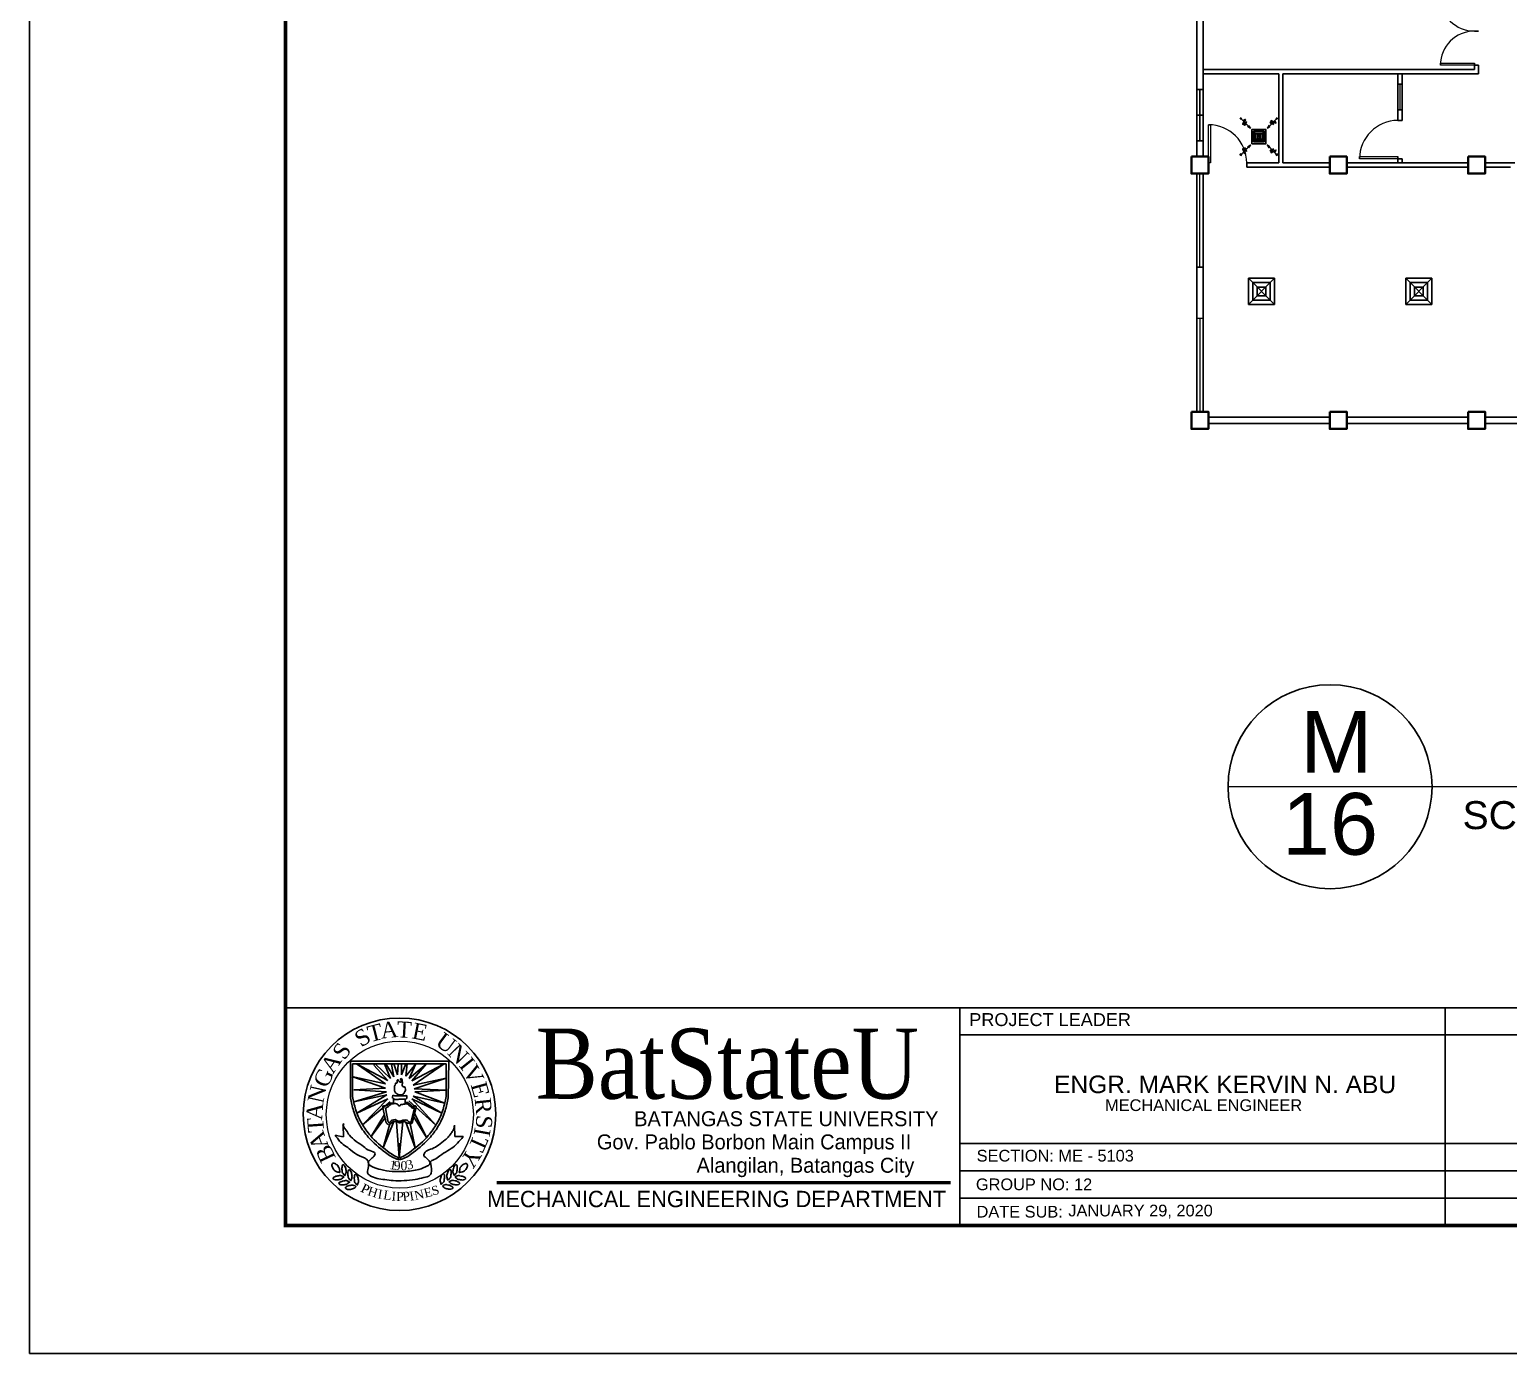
# Model space of a CAD drawing. Header units: millimetres. Extents: x 150 to 360, y 293 to 443.
# Drawn here: x 150.32 to 185.08, y 372.86 to 403.98 of the extents above; entities that cross this region are included whole.
import ezdxf
from ezdxf.enums import TextEntityAlignment as Align

# ---------------------------------------------------------------- set-up
doc = ezdxf.new("R2010")
doc.units = ezdxf.units.MM
doc.header["$MEASUREMENT"] = 0
for name, color, linetype in [('AIR', 7, 'Continuous'), ('diffuser', 7, 'Continuous'), ('Legends', 7, 'Continuous'), ('template', 7, 'Continuous')]:
    doc.layers.add(name, color=color, linetype=linetype)
doc.styles.add('arial', font='arial.ttf')
doc.styles.add('CGOTHIC', font='GOTHIC.TTF')
doc.styles.add('GARAMOND', font='GARA.TTF')
doc.styles.get("Standard").update_dxf_attribs({"font": 'arial.ttf'})

# ---------------------------------------------------------------- blocks, each defined once
blk = doc.blocks.new('GRILL-C-IN')
at = {"layer": 'AIR', "ltscale": 3}
for p, q in [((-0.623, 0.601), (-0.674, 0.651)), ((-0.601, 0.623), (-0.651, 0.674)), ((-0.637, 0.637), (-0.3, 0.3)), ((0.637, 0.637), (0.3, 0.3)), ((0.601, 0.623), (0.651, 0.674)), ((0.623, 0.601), (0.674, 0.651)), ((-0.637, -0.637), (-0.3, -0.3)), ((0.637, -0.637), (0.3, -0.3)), ((-0.623, -0.601), (-0.674, -0.651)), ((-0.601, -0.623), (-0.651, -0.674)), ((0.601, -0.623), (0.651, -0.674)), ((0.623, -0.601), (0.674, -0.651))]:
    blk.add_line(p, q, dxfattribs=at)
at = {"layer": 'AIR'}
for p, q in [((-0.188, 0.187), (0.187, -0.188)), ((0.187, 0.187), (-0.188, -0.188))]:
    blk.add_line(p, q, dxfattribs=at)
at = {"layer": 'AIR', "ltscale": 3}
for points in [[(-0.362, 0.393), (-0.393, 0.362), (-0.3, 0.3)], [(0.393, 0.362), (0.362, 0.393), (0.3, 0.3)], [(-0.362, -0.393), (-0.393, -0.362), (-0.3, -0.3)], [(0.393, -0.362), (0.362, -0.393), (0.3, -0.3)]]:
    blk.add_lwpolyline(points, close=True, dxfattribs=at)
at = {"layer": 'AIR'}
for points in [[(-0.25, -0.25), (0.25, -0.25), (0.25, 0.25), (-0.25, 0.25)], [(-0.188, -0.188), (0.187, -0.188), (0.187, 0.187), (-0.188, 0.187)], [(-0.125, -0.125), (0.125, -0.125), (0.125, 0.125), (-0.125, 0.125)], [(-0.062, -0.062), (0.062, -0.062), (0.062, 0.062), (-0.062, 0.062)]]:
    blk.add_lwpolyline(points, close=True, dxfattribs=at)
at = {"layer": 'AIR', "ltscale": 3}
for points in [[(-0.441, 0.441), (-0.512, 0.404), (-0.432, 0.514), (-0.568, 0.43), (-0.477, 0.6), (-0.561, 0.561)], [(0.441, 0.441), (0.404, 0.512), (0.514, 0.432), (0.43, 0.568), (0.6, 0.477), (0.561, 0.561)], [(-0.441, -0.441), (-0.512, -0.404), (-0.432, -0.514), (-0.568, -0.43), (-0.477, -0.6), (-0.561, -0.561)], [(0.441, -0.441), (0.404, -0.512), (0.514, -0.432), (0.43, -0.568), (0.6, -0.477), (0.561, -0.561)]]:
    blk.add_spline(points, degree=3, dxfattribs=at)
for points in [[(-0.3, 0.3), (-0.362, 0.393), (-0.393, 0.362)], [(0.3, 0.3), (0.393, 0.362), (0.362, 0.393)], [(-0.3, -0.3), (-0.362, -0.393), (-0.393, -0.362)], [(0.3, -0.3), (0.393, -0.362), (0.362, -0.393)]]:
    blk.add_solid(points, dxfattribs=at)
blk = doc.blocks.new('AC-S-12')
at = {"layer": 'diffuser'}
for p, q in [((-0.15, 0.15), (0.15, -0.15)), ((0.15, 0.15), (-0.15, -0.15)), ((-0.15, 0.15), (-0.15, -0.15)), ((0.15, 0.15), (-0.15, 0.15)), ((-0.1, 0.1), (-0.1, -0.1)), ((0.1, 0.1), (-0.1, 0.1)), ((-0.05, 0.05), (-0.05, -0.05)), ((0.05, 0.05), (-0.05, 0.05)), ((0.05, -0.05), (0.05, 0.05)), ((0.1, -0.1), (0.1, 0.1)), ((0.15, -0.15), (0.15, 0.15)), ((-0.15, -0.15), (0.15, -0.15)), ((-0.1, -0.1), (0.1, -0.1)), ((-0.05, -0.05), (0.05, -0.05))]:
    blk.add_line(p, q, dxfattribs=at)
for points in [[(-0.358, 0.358, 0, 0.0447, 0), (-0.295, 0.295, 0, 0, 0), (-0.15, 0.15, 0, 0, 0)], [(0.358, 0.358, 0, 0.0447, 0), (0.295, 0.295, 0, 0, 0), (0.15, 0.15, 0, 0, 0)], [(-0.358, -0.358, 0, 0.0447, 0), (-0.295, -0.295, 0, 0, 0), (-0.15, -0.15, 0, 0, 0)], [(0.358, -0.358, 0, 0.0447, 0), (0.295, -0.295, 0, 0, 0), (0.15, -0.15, 0, 0, 0)]]:
    blk.add_lwpolyline(points, format="xyseb", dxfattribs=at)
blk = doc.blocks.new('fcu')
at = {"layer": 'diffuser', "xscale": 2.052644456280903, "yscale": 2.052644456280903, "zscale": 2.052644456280903}
blk.add_blockref('AC-S-12', (0, 0), dxfattribs=at)

msp = doc.modelspace()

# ---------------------------------------------------------------- linework, layer by layer
at = {"color": 8, "lineweight": 25}
for p, q in [((177.752, 406.593), (177.752, 400.993)), ((177.902, 403.043), (177.902, 406.593)), ((184.277, 403.043), (177.902, 403.043)), ((177.902, 403.043), (177.902, 402.943)), ((177.902, 403.043), (177.902, 402.943)), ((179.677, 402.943), (177.902, 402.943)), ((177.902, 402.943), (177.902, 400.993)), ((179.677, 402.943), (179.677, 400.843)), ((184.377, 402.943), (179.777, 402.943)), ((179.777, 402.943), (179.777, 400.843)), ((182.477, 402.943), (182.477, 401.843)), ((182.577, 402.943), (182.577, 401.843)), ((184.277, 403.193), (184.277, 403.043)), ((184.377, 403.143), (184.277, 403.143)), ((184.377, 403.143), (184.377, 402.943)), ((184.377, 402.943), (184.377, 403.143)), ((182.477, 401.843), (182.577, 401.843)), ((179.677, 400.843), (178.927, 400.843)), ((178.927, 400.843), (178.927, 400.743)), ((180.877, 400.843), (179.777, 400.843)), ((181.277, 400.843), (184.127, 400.843)), ((182.477, 400.993), (182.477, 400.843)), ((182.577, 400.943), (182.477, 400.943)), ((182.577, 400.943), (182.577, 400.843)), ((184.527, 400.843), (185.227, 400.843)), ((177.752, 400.593), (177.752, 394.993)), ((177.902, 400.593), (177.902, 394.993)), ((180.877, 400.743), (178.927, 400.743)), ((181.277, 400.743), (184.127, 400.743)), ((184.527, 400.743), (185.127, 400.743)), ((177.752, 397.793), (177.752, 398.393)), ((178.027, 394.868), (180.877, 394.868)), ((181.277, 394.868), (184.127, 394.868)), ((184.527, 394.868), (187.227, 394.868)), ((178.027, 394.718), (180.877, 394.718)), ((181.277, 394.718), (184.127, 394.718)), ((184.527, 394.718), (187.227, 394.718))]:
    msp.add_line(p, q, dxfattribs=at)
at = {"color": 8, "lineweight": -2}
for p, q in [((184.377, 403.943), (184.277, 403.943)), ((177.902, 402.568), (177.752, 402.568)), ((177.827, 402.568), (177.827, 401.368)), ((177.902, 401.968), (177.902, 402.568)), ((177.902, 401.968), (177.752, 401.968)), ((177.902, 401.968), (177.902, 401.368)), ((177.902, 401.368), (177.752, 401.368))]:
    msp.add_line(p, q, dxfattribs=at)
at = {"color": 8, "lineweight": 9}
for p, q in [((178.977, 402.943), (179.477, 402.943)), ((182.577, 402.693), (182.477, 402.693)), ((182.477, 402.693), (182.477, 402.093)), ((182.527, 402.693), (182.527, 402.093)), ((182.577, 402.393), (182.577, 402.693)), ((182.477, 402.093), (182.577, 402.093)), ((177.827, 398.393), (177.827, 400.593)), ((177.752, 398.393), (177.902, 398.393)), ((177.752, 397.193), (177.902, 397.193)), ((177.827, 397.193), (177.827, 394.993))]:
    msp.add_line(p, q, dxfattribs=at)
at = {"color": 8, "lineweight": 13}
for p, q in [((183.477, 403.143), (183.477, 403.193)), ((183.477, 403.193), (184.277, 403.193)), ((184.277, 403.143), (183.477, 403.143)), ((184.277, 403.193), (184.277, 403.143)), ((178.027, 400.843), (178.027, 401.743)), ((178.027, 401.743), (178.077, 401.743)), ((178.077, 401.743), (178.077, 400.843)), ((178.077, 400.843), (178.027, 400.843)), ((181.577, 400.943), (181.577, 400.993)), ((181.577, 400.993), (182.477, 400.993)), ((182.477, 400.943), (181.577, 400.943)), ((182.477, 400.993), (182.477, 400.943))]:
    msp.add_line(p, q, dxfattribs=at)
at = {"color": 0, "linetype": 'ByBlock', "lineweight": 9}
for p, q in [((183.557, 386.18), (178.487, 386.18)), ((221.526, 386.18), (183.557, 386.18))]:
    msp.add_line(p, q, dxfattribs=at)
at = {"color": 8, "lineweight": 9}
for points in [[(177.752, 402.568), (177.902, 402.568), (177.902, 401.368), (177.752, 401.368)], [(182.477, 402.693), (182.577, 402.693), (182.577, 402.093), (182.477, 402.093)], [(177.752, 400.593), (177.902, 400.593), (177.902, 398.393), (177.752, 398.393)], [(177.752, 397.193), (177.902, 397.193), (177.902, 394.993), (177.752, 394.993)]]:
    msp.add_lwpolyline(points, close=True, dxfattribs=at)
at = {"color": 8, "lineweight": 35}
for points in [[(177.627, 400.993), (178.027, 400.993), (178.027, 400.593), (177.627, 400.593)], [(180.877, 400.993), (181.277, 400.993), (181.277, 400.593), (180.877, 400.593)], [(184.127, 400.993), (184.527, 400.993), (184.527, 400.593), (184.127, 400.593)], [(177.627, 394.993), (178.027, 394.993), (178.027, 394.593), (177.627, 394.593)], [(180.877, 394.993), (181.277, 394.993), (181.277, 394.593), (180.877, 394.593)], [(184.127, 394.993), (184.527, 394.993), (184.527, 394.593), (184.127, 394.593)]]:
    msp.add_lwpolyline(points, close=True, dxfattribs=at)
msp.add_circle((180.884, 386.18), 2.398)
at = {"color": 8, "lineweight": 13}
for centre, radius, start, end in [((184.277, 404.743), 0.8, 180, 270), ((184.277, 403.143), 0.8, 90, 180), ((182.477, 400.943), 0.9, 90, 180), ((178.027, 400.843), 0.9, 0, 90)]:
    msp.add_arc(centre, radius, start, end, dxfattribs=at)
at = {"layer": 'template'}
for p, q in [((150.318, 443.251), (150.318, 372.855)), ((156.335, 380.984), (246.586, 380.984)), ((172.181, 380.985), (172.181, 375.863)), ((172.181, 380.984), (172.181, 375.863)), ((183.591, 380.985), (183.591, 375.863)), ((183.591, 380.984), (183.591, 375.863)), ((172.181, 380.344), (228.752, 380.344)), ((157.861, 379.728), (160.173, 379.723)), ((157.861, 378.861), (157.861, 379.728)), ((157.91, 379.665), (160.108, 379.665)), ((157.91, 378.896), (157.91, 379.665)), ((158.74, 379.268), (158.002, 379.665)), ((158.002, 379.665), (158.686, 379.192)), ((158.442, 379.665), (158.409, 379.631)), ((158.409, 379.631), (158.74, 379.268)), ((158.8, 379.322), (158.442, 379.665)), ((158.692, 379.665), (158.664, 379.665)), ((158.664, 379.665), (158.8, 379.322)), ((158.882, 379.36), (158.692, 379.665)), ((158.882, 379.665), (158.824, 379.647)), ((158.824, 379.647), (158.882, 379.36)), ((158.963, 379.403), (158.882, 379.665)), ((158.985, 379.665), (158.963, 379.403)), ((159.061, 379.665), (158.985, 379.665)), ((159.158, 379.665), (159.061, 379.409)), ((159.061, 379.409), (159.061, 379.665)), ((159.397, 379.665), (159.158, 379.371)), ((159.158, 379.371), (159.196, 379.665)), ((159.196, 379.665), (159.158, 379.665)), ((159.647, 379.665), (159.24, 379.317)), ((159.24, 379.317), (159.397, 379.665)), ((160.059, 379.665), (159.299, 379.262)), ((159.299, 379.262), (159.647, 379.665)), ((159.337, 379.159), (160.059, 379.665)), ((160.108, 378.889), (160.108, 379.665)), ((160.157, 378.861), (160.173, 379.723)), ((158.686, 379.192), (157.889, 379.365)), ((157.889, 379.365), (158.686, 379.089)), ((160.108, 379.327), (159.337, 379.159)), ((159.359, 379.078), (160.108, 379.327)), ((158.686, 379.089), (157.937, 379.056)), ((157.937, 379.056), (158.708, 379.002)), ((158.708, 379.002), (157.937, 378.767)), ((157.937, 378.767), (158.713, 378.937)), ((158.713, 378.937), (158.011, 378.506)), ((159.337, 378.904), (160.005, 378.5)), ((159.337, 378.904), (160.075, 378.736)), ((160.108, 379.045), (159.359, 379.078)), ((159.37, 379.002), (160.108, 379.045)), ((160.075, 378.736), (159.37, 379.002)), ((158.011, 378.506), (158.74, 378.839)), ((158.74, 378.839), (158.144, 378.23)), ((158.144, 378.23), (158.795, 378.774)), ((158.625, 378.632), (158.702, 378.277)), ((158.685, 378.625), (158.743, 378.294)), ((158.871, 378.847), (158.871, 378.746)), ((159.15, 378.835), (159.15, 378.734)), ((159.867, 378.218), (159.234, 378.79)), ((159.361, 378.596), (159.28, 378.288)), ((160.005, 378.5), (159.299, 378.839)), ((159.299, 378.839), (159.867, 378.218)), ((159.311, 378.271), (159.406, 378.635)), ((157.698, 377.944), (157.688, 378.22)), ((158.659, 378.47), (158.348, 377.955)), ((158.348, 377.955), (158.67, 378.389)), ((158.629, 377.692), (158.876, 378.308)), ((158.784, 378.254), (158.629, 377.692)), ((158.941, 378.292), (159.009, 377.454)), ((159.009, 377.454), (159.093, 378.297)), ((159.164, 378.292), (159.383, 377.686)), ((159.383, 377.686), (159.261, 378.259)), ((159.343, 378.422), (159.646, 377.928)), ((159.646, 377.928), (159.375, 378.492)), ((160.306, 378.222), (160.317, 377.952)), ((157.514, 377.982), (157.698, 377.944)), ((160.317, 377.952), (160.498, 377.958)), ((172.181, 377.794), (195.881, 377.794)), ((172.181, 377.15), (207.658, 377.15)), ((172.181, 376.507), (182.515, 376.507)), ((172.181, 376.507), (195.881, 376.507)), ((183.591, 376.507), (193.925, 376.507)), ((150.318, 372.855), (249.594, 372.855))]:
    msp.add_line(p, q, dxfattribs=at)
at = {"layer": 'template', "linetype": 'Continuous', "ltscale": 0.5}
msp.add_line((183.591, 380.984), (183.591, 375.863), dxfattribs=at)
at = {"layer": 'template', "linetype": 'Continuous', "lineweight": 50}
msp.add_line((161.299, 376.872), (171.96, 376.872), dxfattribs=at)
at = {"layer": 'template', "linetype": 'Continuous', "const_width": 0.0853}
msp.add_lwpolyline([(156.335, 375.863), (246.586, 375.863), (246.586, 440.242), (156.335, 440.242)], close=True, dxfattribs=at)
at = {"layer": 'template'}
msp.add_circle((159.013, 378.478), 2.263, dxfattribs=at)
at = {"layer": 'template', "lineweight": 20}
for centre, radius in [((159.013, 378.478), 2.263), ((159.021, 378.471), 1.728)]:
    msp.add_circle(centre, radius, dxfattribs=at)
at = {"layer": 'template', "start_tangent": (-1, 0)}
msp.add_spline([(159.003, 378.936), (158.934, 378.973), (158.898, 379.03), (158.898, 379.092), (158.898, 379.14), (158.912, 379.166), (158.927, 379.214), (158.949, 379.209), (158.956, 379.257), (158.97, 379.293), (158.989, 379.266), (159.027, 379.233), (159.055, 379.233), (159.053, 379.271), (159.04, 379.306), (159.042, 379.318), (159.077, 379.288), (159.077, 379.26), (159.083, 379.234), (159.083, 379.205), (159.072, 379.161), (159.099, 379.12), (159.131, 379.121), (159.152, 379.068), (159.146, 379.025), (159.114, 378.966), (159.084, 378.941), (159.047, 378.934), (159.001, 378.934), (159.004, 378.934)], degree=3, dxfattribs=at)
at = {"layer": 'template'}
for points in [[(157.91, 378.896), (157.981, 378.595), (158.127, 378.259), (158.328, 377.977), (158.73, 377.614), (159.001, 377.456), (159.055, 377.44)], [(160.108, 378.896), (160.038, 378.595), (159.891, 378.259), (159.69, 377.977), (159.289, 377.614), (159.018, 377.456), (158.963, 377.44)], [(157.861, 378.861), (157.932, 378.561), (158.078, 378.224), (158.279, 377.942), (158.681, 377.579), (158.952, 377.422), (159.006, 377.406)], [(158.625, 378.632), (158.624, 378.671), (158.681, 378.679), (158.743, 378.703), (158.818, 378.74), (158.871, 378.746), (158.871, 378.769)], [(160.157, 378.861), (160.087, 378.561), (159.94, 378.224), (159.739, 377.942), (159.338, 377.579), (159.067, 377.422), (159.012, 377.406)], [(159.405, 378.63), (159.393, 378.674), (159.332, 378.659), (159.297, 378.677), (159.271, 378.709), (159.233, 378.732), (159.201, 378.755), (159.15, 378.755)], [(158.702, 378.277), (158.752, 378.241), (158.804, 378.254), (158.839, 378.291), (158.876, 378.308), (158.929, 378.308), (158.969, 378.299), (159.01, 378.279), (159.076, 378.294), (159.117, 378.305), (159.164, 378.292), (159.261, 378.259), (159.311, 378.271)], [(158.743, 378.294), (158.798, 378.294), (158.807, 378.317), (158.844, 378.338), (158.908, 378.352), (158.969, 378.323), (159.007, 378.317), (159.056, 378.32), (159.094, 378.338), (159.149, 378.343), (159.184, 378.341), (159.216, 378.317), (159.233, 378.303), (159.28, 378.288)], [(157.596, 377.114), (157.487, 377.153), (157.437, 377.231), (157.43, 377.307), (157.44, 377.32), (157.507, 377.313), (157.573, 377.253), (157.599, 377.195), (157.607, 377.14), (157.607, 377.112), (157.601, 377.112), (157.586, 377.127), (157.585, 377.127)], [(157.729, 377.039), (157.757, 377.111), (157.75, 377.201), (157.732, 377.252), (157.695, 377.287), (157.677, 377.283), (157.664, 377.235), (157.66, 377.19), (157.667, 377.139), (157.667, 377.118), (157.688, 377.084), (157.729, 377.042), (157.736, 377.042)], [(157.867, 376.92), (157.895, 376.992), (157.888, 377.082), (157.871, 377.134), (157.833, 377.168), (157.816, 377.165), (157.802, 377.116), (157.798, 377.072), (157.805, 377.02), (157.805, 376.999), (157.826, 376.965), (157.867, 376.924), (157.874, 376.924)], [(160.152, 376.93), (160.127, 377.004), (160.138, 377.093), (160.157, 377.144), (160.197, 377.177), (160.214, 377.172), (160.225, 377.124), (160.227, 377.079), (160.218, 377.028), (160.217, 377.007), (160.195, 376.973), (160.152, 376.934), (160.145, 376.934)], [(160.295, 377.043), (160.27, 377.116), (160.281, 377.206), (160.3, 377.256), (160.34, 377.289), (160.357, 377.285), (160.368, 377.236), (160.37, 377.191), (160.361, 377.14), (160.36, 377.12), (160.338, 377.086), (160.295, 377.047), (160.288, 377.047)], [(160.431, 377.112), (160.541, 377.147), (160.595, 377.222), (160.605, 377.298), (160.595, 377.312), (160.528, 377.308), (160.459, 377.251), (160.431, 377.194), (160.421, 377.139), (160.419, 377.111), (160.426, 377.111), (160.441, 377.125), (160.443, 377.125)], [(157.702, 377.002), (157.64, 376.956), (157.552, 376.937), (157.498, 376.939), (157.454, 376.966), (157.453, 376.983), (157.495, 377.01), (157.537, 377.026), (157.589, 377.034), (157.608, 377.04), (157.647, 377.03), (157.698, 377.001), (157.7, 376.995)], [(157.84, 376.884), (157.778, 376.837), (157.69, 376.819), (157.636, 376.821), (157.592, 376.847), (157.591, 376.865), (157.633, 376.892), (157.675, 376.907), (157.727, 376.915), (157.747, 376.921), (157.785, 376.911), (157.837, 376.883), (157.839, 376.876)], [(157.991, 376.777), (157.929, 376.73), (157.842, 376.711), (157.787, 376.713), (157.744, 376.74), (157.742, 376.758), (157.784, 376.784), (157.826, 376.8), (157.878, 376.808), (157.898, 376.814), (157.937, 376.804), (157.988, 376.776), (157.99, 376.769)], [(158.018, 376.813), (158.046, 376.885), (158.039, 376.975), (158.022, 377.026), (157.984, 377.061), (157.967, 377.057), (157.953, 377.009), (157.949, 376.964), (157.956, 376.913), (157.956, 376.892), (157.977, 376.858), (158.018, 376.816), (158.025, 376.816)], [(159.996, 376.83), (159.972, 376.903), (159.982, 376.992), (160.002, 377.043), (160.041, 377.076), (160.058, 377.072), (160.07, 377.023), (160.071, 376.978), (160.062, 376.927), (160.061, 376.906), (160.039, 376.873), (159.996, 376.833), (159.989, 376.833)], [(160.022, 376.792), (160.082, 376.743), (160.168, 376.721), (160.223, 376.72), (160.268, 376.745), (160.27, 376.763), (160.229, 376.791), (160.187, 376.809), (160.136, 376.819), (160.117, 376.825), (160.078, 376.817), (160.025, 376.791), (160.023, 376.784)], [(160.177, 376.893), (160.237, 376.844), (160.324, 376.821), (160.378, 376.821), (160.423, 376.846), (160.425, 376.864), (160.384, 376.892), (160.343, 376.91), (160.292, 376.92), (160.272, 376.926), (160.233, 376.918), (160.181, 376.892), (160.178, 376.885)], [(160.32, 377.006), (160.38, 376.956), (160.467, 376.934), (160.521, 376.934), (160.566, 376.959), (160.568, 376.976), (160.527, 377.005), (160.486, 377.022), (160.435, 377.032), (160.415, 377.039), (160.376, 377.03), (160.324, 377.005), (160.322, 376.998)]]:
    msp.add_spline(points, degree=3, dxfattribs=at)
for points, end_tangent in [([(158.857, 378.917), (158.945, 378.912), (159.036, 378.908), (159.098, 378.909), (159.152, 378.915), (159.182, 378.913), (159.183, 378.884), (159.183, 378.86), (159.172, 378.838), (159.147, 378.835), (159.096, 378.83), (159.009, 378.83), (158.904, 378.828), (158.878, 378.843), (158.848, 378.862), (158.856, 378.918), (158.856, 378.924)], (-1, 0)), ([(158.685, 378.625), (158.76, 378.665), (158.813, 378.712), (158.865, 378.726), (158.917, 378.732), (158.969, 378.712), (158.989, 378.685), (159.01, 378.671), (159.039, 378.697), (159.105, 378.712), (159.169, 378.723), (159.239, 378.691), (159.285, 378.645), (159.343, 378.625), (159.361, 378.633), (159.361, 378.596)], (0, -1))]:
    msp.add_spline(points, degree=3, dxfattribs=dict(at, end_tangent=end_tangent))
for points, knots in [([(157.704, 378.249), (157.653, 378.249), (157.776, 378.086), (157.834, 377.973), (157.99, 377.834), (158.165, 377.732), (158.278, 377.616), (158.462, 377.587), (158.418, 377.494), (158.371, 377.445), (158.307, 377.406), (158.258, 377.308), (158.413, 377.22), (158.589, 377.169), (158.808, 377.131), (158.987, 377.134), (159.198, 377.13), (159.433, 377.158), (159.627, 377.237), (159.734, 377.301), (159.734, 377.369), (159.677, 377.41), (159.64, 377.461), (159.574, 377.496), (159.594, 377.564), (159.655, 377.636), (159.793, 377.658), (159.936, 377.761), (160.072, 377.854), (160.175, 377.957), (160.238, 378.051), (160.293, 378.121), (160.306, 378.21), (160.306, 378.222)], [0, 0, 0, 0, 0.050157, 0.09733, 0.169415, 0.238469, 0.297382, 0.34519, 0.361609, 0.384753, 0.415402, 0.43521, 0.480082, 0.549086, 0.637593, 0.692397, 0.728181, 0.847546, 0.920378, 0.94488, 0.959291, 0.979722, 1.010309, 1.023969, 1.046254, 1.066064, 1.119081, 1.173808, 1.241086, 1.282544, 1.318293, 1.350594, 1.379885, 1.379885, 1.379885, 1.379885]), ([(157.688, 378.243), (157.692, 378.248), (157.701, 378.252), (157.713, 378.252), (157.715, 378.251)], [3.04846765, 3.04846765, 3.04846765, 3.04846765, 3.05886904, 3.06079098, 3.06079098, 3.06079098, 3.06079098]), ([(160.498, 377.958), (160.502, 377.958), (160.526, 377.953), (160.389, 377.824), (160.304, 377.713), (160.132, 377.618), (159.973, 377.511), (159.857, 377.417), (159.731, 377.376), (159.757, 377.246), (159.788, 377.142), (159.714, 377.014), (159.563, 376.986), (159.365, 376.935), (159.122, 376.916), (158.884, 376.91), (158.673, 376.942), (158.487, 376.962), (158.352, 377.01), (158.28, 377.065), (158.253, 377.115), (158.275, 377.203), (158.293, 377.291), (158.263, 377.442), (158.048, 377.487), (157.884, 377.626), (157.731, 377.744), (157.601, 377.833), (157.557, 377.92), (157.485, 377.988), (157.513, 377.984), (157.542, 377.977)], [1.525096, 1.525096, 1.525096, 1.525096, 1.532073, 1.584612, 1.633558, 1.698069, 1.768711, 1.823631, 1.856154, 1.874433, 1.942755, 1.959564, 2.013837, 2.081716, 2.168665, 2.253261, 2.318126, 2.380396, 2.439479, 2.4572, 2.470092, 2.492272, 2.543518, 2.560297, 2.639259, 2.721631, 2.780104, 2.832648, 2.871086, 2.885372, 2.911145, 2.911145, 2.911145, 2.911145]), ([(158.982, 377.786), (158.994, 377.784), (159.016, 377.781), (159.031, 377.782), (159.042, 377.786)], [0, 0, 0, 0, 0.01145534, 0.02007474, 0.02007474, 0.02007474, 0.02007474]), ([(158.982, 377.765), (158.994, 377.763), (159.016, 377.76), (159.031, 377.762), (159.042, 377.765)], [0, 0, 0, 0, 0.01145534, 0.02007474, 0.02007474, 0.02007474, 0.02007474]), ([(158.988, 377.717), (158.998, 377.718), (159.015, 377.721), (159.028, 377.72), (159.036, 377.718)], [0.00178548, 0.00178548, 0.00178548, 0.00178548, 0.01145534, 0.01823656, 0.01823656, 0.01823656, 0.01823656]), ([(158.99, 377.696), (158.999, 377.698), (159.015, 377.7), (159.027, 377.699), (159.034, 377.698)], [0.00231179, 0.00231179, 0.00231179, 0.00231179, 0.01145534, 0.0176246, 0.0176246, 0.0176246, 0.0176246])]:
    msp.add_open_spline(points, degree=3, knots=knots, dxfattribs=at)

# ---------------------------------------------------------------- block references
at = {"layer": 'AIR', "xscale": 0.6658363358532475, "yscale": 0.6658363358532475, "zscale": 0.6658363358532475}
msp.add_blockref('GRILL-C-IN', (179.211, 401.463), dxfattribs=at)
at = {"layer": 'Legends', "linetype": 'Continuous', "lineweight": 25}
for p in [(179.274, 397.825), (182.97, 397.825)]:
    msp.add_blockref('fcu', p, dxfattribs=at)

# ---------------------------------------------------------------- texts
at = {"color": 0, "linetype": 'ByBlock', "lineweight": 9}
msp.add_text('SCALE                                                                                                                              1:400', height=0.657637, dxfattribs=at).set_placement((184, 385.182))
at = {"attachment_point": 1, "style": 'arial'}
for s, insert, char_height in [('M', (180.187, 387.959), 1.452), ('16', (179.756, 386.032), 1.4519)]:
    msp.add_mtext_dynamic_manual_height_columns(s, width=1.87265, gutter_width=1, heights=[0], dxfattribs=dict(at, insert=insert, char_height=char_height))
at = {"layer": 'template', "style": 'arial'}
for s, height, p in [('PROJECT LEADER', 0.30409, (172.405, 380.552)), ('ENGR. MARK KERVIN N. ABU', 0.41257, (174.399, 378.975)), ('MECHANICAL ENGINEER', 0.27505, (175.596, 378.554)), ('SECTION: ME - 5103', 0.27505, (172.579, 377.367)), ('GROUP NO: 12', 0.27505, (172.561, 376.693)), ('DATE SUB:', 0.275, (172.576, 376.05)), ('JANUARY 29, 2020', 0.27505, (174.733, 376.077))]:
    msp.add_text(s, height=height, dxfattribs=at).set_placement(p)
at = {"layer": 'template', "width": 1}
for s, height, style, p in [('BatStateU', 1.6503, 'GARAMOND', (166.719, 378.844)), ('BATANGAS STATE UNIVERSITY', 0.35128, 'CGOTHIC', (168.105, 378.198)), ('Gov. Pablo Borbon Main Campus II', 0.35128, 'CGOTHIC', (167.346, 377.653)), ('Alangilan, Batangas City', 0.35128, 'CGOTHIC', (168.554, 377.103))]:
    msp.add_text(s, height=height, dxfattribs=dict(at, style=style)).set_placement(p, align=Align.CENTER)
at = {"layer": 'template', "attachment_point": 1}
for s, insert, char_height, width, rotation in [('{\\fTimes New Roman|b0|i0|c0|p18;T}', (158.224, 380.534), 0.37713, 29.67394, 14.448), ('{\\fTimes New Roman|b0|i0|c0|p18;A}', (158.547, 380.631), 0.37713, 29.67394, 5.7185), ('{\\fTimes New Roman|b0|i0|c0|p18;T}', (158.963, 380.666), 0.37713, 0.3193, 356.815), ('{\\fTimes New Roman|b0|i0|c0|p18;E}', (159.36, 380.637), 0.37713, 29.67394, 348.6904), ('{\\fTimes New Roman|b0|i0|c0|p18;S}', (157.908, 380.358), 0.37713, 29.67394, 33.2318), ('{\\fTimes New Roman|b0|i0|c0|p18;U}', (160.052, 380.429), 0.37713, 29.67394, 323.5013), ('{\\fTimes New Roman|b0|i0|c0|p18;S}', (157.409, 379.943), 0.37713, 29.67394, 56.1104), ('{\\fTimes New Roman|b0|i0|c0|p18;N}', (160.388, 380.172), 0.37713, 29.67394, 314.1356), ('{\\fTimes New Roman|b0|i0|c0|p18;A}', (157.134, 379.616), 0.37713, 29.67394, 56.1104), ('{\\fTimes New Roman|b0|i0|c0|p18;I}', (160.689, 379.858), 0.37713, 29.67394, 308.6454), ('{\\fTimes New Roman|b0|i0|c0|p18;V}', (160.82, 379.688), 0.37713, 29.67394, 298.2002), ('{\\fTimes New Roman|b0|i0|c0|p18;G}', (156.97, 379.229), 0.37713, 29.67394, 65.9347), ('{\\fTimes New Roman|b0|i0|c0|p18;E}', (161.045, 379.277), 0.37713, 29.67394, 285.4787), ('{\\fTimes New Roman|b0|i0|c0|p18;N}', (156.846, 378.791), 0.37713, 29.67394, 77.5616), ('{\\fTimes New Roman|b0|i0|c0|p18;R}', (161.153, 378.885), 0.37713, 29.67394, 276.1995), ('{\\fTimes New Roman|b0|i0|c0|p18;A}', (156.815, 378.356), 0.37713, 29.67394, 85.537), ('{\\fTimes New Roman|b0|i0|c0|p18;T}', (156.866, 378.035), 0.37713, 29.67394, 94.2665), ('{\\fTimes New Roman|b0|i0|c0|p18;S}', (161.2, 378.443), 0.37713, 29.67394, 266.0586), ('{\\fTimes New Roman|b0|i0|c0|p18;A}', (157, 377.603), 0.37713, 29.67394, 110.3667), ('{\\fTimes New Roman|b0|i0|c0|p18;T}', (161.111, 377.873), 0.37713, 29.67394, 245.978), ('{\\fTimes New Roman|b0|i0|c0|p18;I}', (161.158, 378.117), 0.37713, 29.67394, 259.8108), ('{\\fTimes New Roman|b0|i0|c0|p18;B}', (157.182, 377.297), 0.37713, 29.67394, 115.1841), ('{\\fTimes New Roman|b0|i0|c0|p18;Y}', (160.961, 377.521), 0.37713, 29.67394, 237.494), ('{\\fTimes New Roman|b0|i0|c0|p18;1}', (158.799, 377.402), 0.21119, 29.67394, 350.6967), ('{\\fTimes New Roman|b0|i0|c0|p18;9}', (158.88, 377.38), 0.21119, 29.67394, 359.8965), ('{\\fTimes New Roman|b0|i0|c0|p18;0}', (159.037, 377.376), 0.21119, 29.67394, 359.8965), ('{\\fTimes New Roman|b0|i0|c0|p18;3}', (159.151, 377.378), 0.21119, 29.67394, 14.5727), ('{\\fTimes New Roman|b0|i0|c0|p18;P}', (158.177, 376.858), 0.21119, 29.67394, 333.245), ('{\\fTimes New Roman|b0|i0|c0|p18;P}', (158.183, 376.858), 0.21119, 29.67394, 333.245), ('{\\fTimes New Roman|b0|i0|c0|p18;S}', (159.742, 376.769), 0.21119, 29.67394, 14.5727), ('{\\fTimes New Roman|b0|i0|c0|p18;H}', (158.309, 376.783), 0.21119, 29.67394, 342.3689), ('{\\fTimes New Roman|b0|i0|c0|p18;I}', (158.524, 376.713), 0.21119, 29.67394, 350.7446), ('{\\fTimes New Roman|b0|i0|c0|p18;L}', (158.655, 376.694), 0.21119, 29.67394, 350.6967), ('{\\fTimes New Roman|b0|i0|c0|p18;I}', (158.831, 376.661), 0.21119, 29.67394, 357.8325), ('{\\fTimes New Roman|b0|i0|c0|p18;P}', (158.937, 376.651), 0.21119, 29.67394, 359.8965), ('{\\fTimes New Roman|b0|i0|c0|p18;P}', (159.07, 376.644), 0.21119, 29.67394, 7.5162), ('{\\fTimes New Roman|b0|i0|c0|p18;I}', (159.231, 376.652), 0.21119, 29.67394, 9.0391), ('{\\fTimes New Roman|b0|i0|c0|p18;N}', (159.34, 376.662), 0.21119, 29.67394, 12.9245), ('{\\fTimes New Roman|b0|i0|c0|p18;E}', (159.563, 376.718), 0.21119, 29.67394, 14.5727)]:
    msp.add_mtext(s, dxfattribs=dict(at, insert=insert, char_height=char_height, width=width, rotation=rotation))
at = {"layer": 'template', "linetype": 'Continuous', "lineweight": 0, "insert": (161.074, 376.678), "char_height": 0.38403, "width": 12.18966, "attachment_point": 1}
msp.add_mtext('{\\fCentury Gothic|b0|i0|c0|p34;\\C7;MECHANICAL ENGINEERING DEPARTMENT}', dxfattribs=at)

doc.saveas('drawing.dxf')
